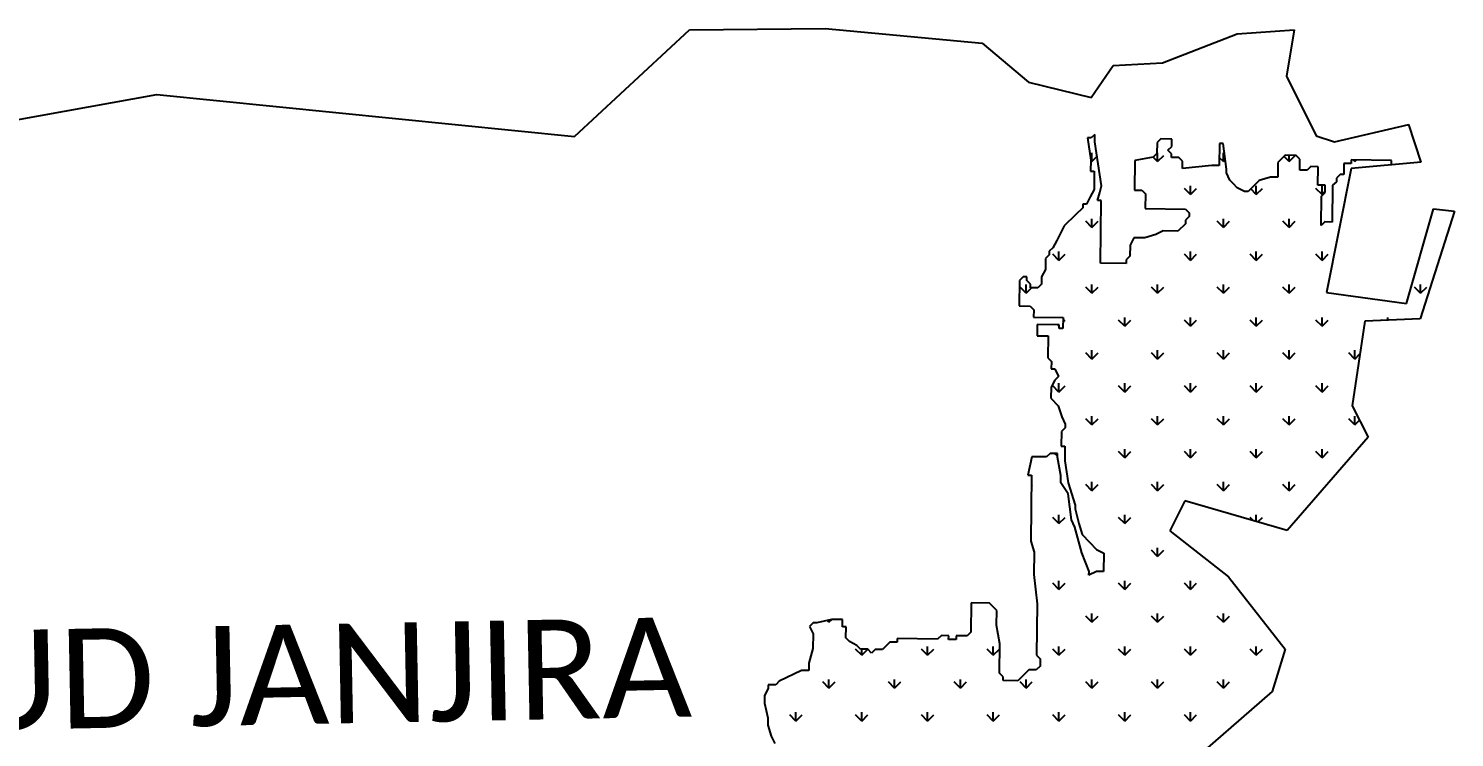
# Model space of a CAD drawing. Header units: metres. Extents: x 283713 to 288970, y 2026364 to 2039846.
# Drawn here: x 284554 to 286112, y 2027544 to 2028318 of the extents above; entities that cross this region are included whole.
import ezdxf

# ---------------------------------------------------------------- set-up
doc = ezdxf.new("R2010")
doc.units = ezdxf.units.M
for name, color, linetype in [('MANGROOVES', 112, 'Continuous'), ('village', 3, 'Continuous'), ('VILLAGE NAME', 250, 'Continuous')]:
    doc.layers.add(name, color=color, linetype=linetype)
doc.styles.get("Standard").update_dxf_attribs({"font": 'simplex.shx'})

msp = doc.modelspace()

# ---------------------------------------------------------------- linework, layer by layer
at = {"color": 3}
msp.add_line((286075.6, 2028172.4), (286062.3, 2028213.4), dxfattribs=at)
at = {"layer": 'MANGROOVES'}
for p, q in [((285715, 2028198.7), (285711, 2028198.7)), ((285711, 2028198.7), (285714.7, 2028174.6)), ((285719.1, 2028202.6), (285715, 2028198.7)), ((285719, 2028194.6), (285719.1, 2028202.6)), ((285726.3, 2028146.4), (285719, 2028194.6)), ((285787.1, 2028193.7), (285786.9, 2028181.7)), ((285791.2, 2028197.6), (285787.1, 2028193.7)), ((285803.2, 2028197.5), (285791.2, 2028197.6)), ((285803.1, 2028189.5), (285803.2, 2028197.5)), ((285855.2, 2028192.8), (285854.9, 2028168.7)), ((285859.2, 2028192.7), (285855.2, 2028192.8)), ((285862.9, 2028164.6), (285859.2, 2028192.7)), ((285782.9, 2028177.7), (285762.8, 2028174)), ((285786.9, 2028181.7), (285782.9, 2028177.7)), ((285799, 2028185.5), (285803.1, 2028189.5)), ((285803, 2028181.4), (285799, 2028185.5)), ((285802.9, 2028177.4), (285803, 2028181.4)), ((285810.9, 2028177.3), (285802.9, 2028177.4)), ((285814.9, 2028173.3), (285810.9, 2028177.3)), ((285927.2, 2028179.8), (285919.1, 2028171.9)), ((285939.2, 2028179.6), (285927.2, 2028179.8)), ((285943.2, 2028175.6), (285939.2, 2028179.6)), ((285714.7, 2028174.6), (285714.5, 2028162.6)), ((285714.5, 2028162.6), (285718.5, 2028162.5)), ((285718.5, 2028162.5), (285718.3, 2028142.5)), ((285762.8, 2028174), (285762.3, 2028141.9)), ((285814.8, 2028165.2), (285814.9, 2028173.3)), ((285846.9, 2028168.8), (285814.8, 2028165.2)), ((285854.9, 2028168.7), (285846.9, 2028168.8)), ((285862.8, 2028160.6), (285862.9, 2028164.6)), ((285919.1, 2028171.9), (285918.9, 2028155.8)), ((285943, 2028163.5), (285943.2, 2028175.6)), ((285951.1, 2028163.4), (285943, 2028163.5)), ((285955.1, 2028167.4), (285951.1, 2028163.4)), ((285963.1, 2028167.3), (285955.1, 2028167.4)), ((285962.9, 2028147.2), (285963.1, 2028167.3)), ((285991.3, 2028170.9), (285991.1, 2028158.9)), ((285999.3, 2028170.8), (285991.3, 2028170.9)), ((286043.4, 2028174.2), (285999.3, 2028174.8)), ((285999.3, 2028174.8), (285999.3, 2028170.8)), ((286043.3, 2028169.4), (286043.4, 2028174.2)), ((285724.4, 2028139.2), (285726.3, 2028146.4)), ((285866.7, 2028152.5), (285862.8, 2028160.6)), ((285870.7, 2028148.5), (285866.7, 2028152.5)), ((285874.6, 2028144.4), (285870.7, 2028148.5)), ((285894.7, 2028148.1), (285890.7, 2028144.2)), ((285898.8, 2028152.1), (285894.7, 2028148.1)), ((285910.9, 2028155.9), (285898.8, 2028152.1)), ((285918.9, 2028155.8), (285910.9, 2028155.9)), ((285970.9, 2028147.1), (285962.9, 2028147.2)), ((285970.8, 2028139.1), (285970.9, 2028147.1)), ((285978.9, 2028147), (285978.4, 2028106.9)), ((285983, 2028151), (285978.9, 2028147)), ((285987.1, 2028158.9), (285983, 2028155)), ((285983, 2028155), (285983, 2028151)), ((285991.1, 2028158.9), (285987.1, 2028158.9)), ((285714.1, 2028134.5), (285710, 2028126.5)), ((285718.3, 2028142.5), (285714.1, 2028134.5)), ((285722.1, 2028130.4), (285724.4, 2028139.2)), ((285726.1, 2028130.3), (285722.1, 2028130.4)), ((285725.2, 2028062.2), (285726.1, 2028130.3)), ((285762.3, 2028141.9), (285770.4, 2028141.8)), ((285770.4, 2028141.8), (285774.3, 2028137.7)), ((285774.3, 2028137.7), (285774.1, 2028121.7)), ((285882.6, 2028140.3), (285874.6, 2028144.4)), ((285886.6, 2028140.2), (285882.6, 2028140.3)), ((285890.7, 2028144.2), (285886.6, 2028140.2)), ((285966.3, 2028103.1), (285966.7, 2028135.1)), ((285966.7, 2028135.1), (285970.8, 2028139.1)), ((285697.8, 2028114.7), (285685.7, 2028102.8)), ((285706, 2028122.6), (285697.8, 2028114.7)), ((285710, 2028126.5), (285706, 2028126.6)), ((285706, 2028126.6), (285706, 2028122.6)), ((285774.1, 2028121.7), (285818.2, 2028121.1)), ((285818.2, 2028121.1), (285822.2, 2028117)), ((285822.2, 2028117), (285822.1, 2028113)), ((285685.7, 2028102.8), (285677.4, 2028086.9)), ((285818, 2028105.1), (285809.9, 2028097.1)), ((285822.1, 2028113), (285818, 2028109.1)), ((285818, 2028109.1), (285818, 2028105.1)), ((285970.4, 2028107), (285966.3, 2028103.1)), ((285978.4, 2028106.9), (285970.4, 2028107)), ((285677.4, 2028086.9), (285673.3, 2028078.9)), ((285761.7, 2028089.8), (285757.5, 2028081.8)), ((285773.7, 2028089.6), (285761.7, 2028089.8)), ((285785.8, 2028093.5), (285773.7, 2028089.6)), ((285793.8, 2028097.4), (285785.8, 2028093.5)), ((285809.9, 2028097.1), (285793.8, 2028097.4)), ((285669.2, 2028071), (285665.1, 2028067)), ((285673.3, 2028078.9), (285669.2, 2028075)), ((285669.2, 2028075), (285669.2, 2028071)), ((285757.4, 2028069.8), (285753.3, 2028065.8)), ((285757.5, 2028081.8), (285757.4, 2028069.8)), ((285665, 2028055), (285660.9, 2028047)), ((285665.1, 2028067), (285665, 2028055)), ((285753.3, 2028061.8), (285725.2, 2028062.2)), ((285753.3, 2028065.8), (285753.3, 2028061.8)), ((285636.8, 2028043.3), (285636.4, 2028015.3)), ((285640.8, 2028047.3), (285636.8, 2028043.3)), ((285644.8, 2028047.2), (285640.8, 2028047.3)), ((285644.8, 2028043.2), (285644.8, 2028047.2)), ((285648.7, 2028039.2), (285644.8, 2028043.2)), ((285648.7, 2028035.1), (285648.7, 2028039.2)), ((285660.7, 2028039), (285656.7, 2028035)), ((285660.9, 2028047), (285660.7, 2028039)), ((285656.7, 2028035), (285648.7, 2028035.1)), ((285636.4, 2028015.3), (285648.4, 2028015.1)), ((285648.4, 2028015.1), (285652.4, 2028011)), ((285652.4, 2028011), (285652.2, 2028003)), ((285652.2, 2028003), (285684.3, 2028002.6)), ((285656.1, 2027995), (285656, 2027982.9)), ((285680.2, 2027994.6), (285656.1, 2027995)), ((285680.1, 2027990.6), (285680.2, 2027994.6)), ((285684.2, 2027990.6), (285680.1, 2027990.6)), ((285684.3, 2028002.6), (285684.2, 2027990.6)), ((285656, 2027982.9), (285668, 2027982.8)), ((285668, 2027982.8), (285667.7, 2027958.7)), ((285667.7, 2027958.7), (285671.6, 2027954.6)), ((285671.6, 2027954.6), (285671.5, 2027946.6)), ((285671.5, 2027946.6), (285675.5, 2027946.6)), ((285675.5, 2027946.6), (285679.4, 2027938.5)), ((285675.4, 2027934.5), (285671.3, 2027926.6)), ((285679.4, 2027938.5), (285675.4, 2027934.5)), ((285671.3, 2027926.6), (285671.1, 2027914.6)), ((285671.1, 2027914.6), (285679, 2027906.4)), ((285679, 2027906.4), (285682.9, 2027894.4)), ((285686.7, 2027882.3), (285682.7, 2027878.3)), ((285682.9, 2027894.4), (285686.8, 2027886.3)), ((285686.8, 2027886.3), (285686.7, 2027882.3)), ((285682.7, 2027878.3), (285682.4, 2027862.3)), ((285650.2, 2027850.7), (285645.9, 2027830.7)), ((285666.2, 2027850.5), (285650.2, 2027850.7)), ((285670.3, 2027854.4), (285666.2, 2027850.5)), ((285678.3, 2027854.3), (285670.3, 2027854.4)), ((285678.3, 2027850.3), (285678.3, 2027854.3)), ((285682, 2027830.2), (285678.3, 2027850.3)), ((285682.4, 2027862.3), (285686.4, 2027862.2)), ((285686.4, 2027862.2), (285686.2, 2027846.2)), ((285686.2, 2027846.2), (285689.9, 2027822.1)), ((285645.9, 2027830.7), (285649.9, 2027830.6)), ((285649.9, 2027830.6), (285649, 2027758.5)), ((285681.9, 2027822.2), (285682, 2027830.2)), ((285689.8, 2027810.1), (285681.9, 2027822.2)), ((285689.9, 2027822.1), (285697.6, 2027797.9)), ((285693.4, 2027781.9), (285689.8, 2027810.1)), ((285697.6, 2027797.9), (285697.6, 2027793.9)), ((285697.6, 2027793.9), (285701.4, 2027777.8)), ((285697.3, 2027773.9), (285693.4, 2027781.9)), ((285704.9, 2027745.7), (285697.3, 2027773.9)), ((285701.4, 2027777.8), (285705.2, 2027765.7)), ((285649, 2027758.5), (285652.8, 2027746.4)), ((285705.2, 2027765.7), (285713.1, 2027757.6)), ((285713.1, 2027757.6), (285721, 2027749.5)), ((285652.8, 2027746.4), (285652.5, 2027722.3)), ((285712.7, 2027725.5), (285704.9, 2027745.7)), ((285721, 2027749.5), (285729, 2027745.4)), ((285729, 2027745.4), (285728.7, 2027725.3)), ((285712.6, 2027721.5), (285712.7, 2027725.5)), ((285720.7, 2027725.4), (285712.6, 2027721.5)), ((285728.7, 2027725.3), (285720.7, 2027725.4)), ((285652.5, 2027722.3), (285656.1, 2027690.2)), ((285583.9, 2027691.2), (285583.5, 2027659.1)), ((285604, 2027690.9), (285583.9, 2027691.2)), ((285607.9, 2027686.9), (285604, 2027690.9)), ((285611.9, 2027682.8), (285607.9, 2027686.9)), ((285611.7, 2027666.8), (285611.9, 2027682.8)), ((285656.1, 2027690.2), (285655.3, 2027634.1)), ((285411.3, 2027669.4), (285407.2, 2027665.5)), ((285407.2, 2027665.5), (285411.1, 2027657.4)), ((285415.3, 2027669.4), (285411.3, 2027669.4)), ((285431.3, 2027673.2), (285415.3, 2027669.4)), ((285443.4, 2027673), (285431.3, 2027673.2)), ((285443.3, 2027665), (285443.4, 2027673)), ((285447.3, 2027664.9), (285443.3, 2027665)), ((285447.1, 2027652.9), (285447.3, 2027664.9)), ((285615.4, 2027646.7), (285611.7, 2027666.8)), ((285411.1, 2027657.4), (285410.9, 2027641.4)), ((285451.1, 2027648.9), (285447.1, 2027652.9)), ((285459, 2027644.7), (285451.1, 2027648.9)), ((285495.2, 2027648.3), (285491.1, 2027644.3)), ((285503.2, 2027648.2), (285495.2, 2027648.3)), ((285547.3, 2027651.6), (285503.2, 2027652.2)), ((285503.2, 2027652.2), (285503.2, 2027648.2)), ((285551.4, 2027655.5), (285547.3, 2027651.6)), ((285559.4, 2027655.4), (285551.4, 2027655.5)), ((285559.3, 2027651.4), (285559.4, 2027655.4)), ((285567.4, 2027651.3), (285559.3, 2027651.4)), ((285579.4, 2027655.2), (285567.4, 2027655.3)), ((285567.4, 2027655.3), (285567.4, 2027651.3)), ((285583.5, 2027659.1), (285579.4, 2027655.2)), ((285410.9, 2027641.4), (285406.7, 2027625.4)), ((285463, 2027640.7), (285459, 2027644.7)), ((285471, 2027640.6), (285463, 2027640.7)), ((285475, 2027636.5), (285471, 2027640.6)), ((285479, 2027640.5), (285475, 2027636.5)), ((285487, 2027640.4), (285479, 2027640.5)), ((285491.1, 2027644.3), (285487, 2027640.4)), ((285615, 2027614.6), (285615.4, 2027646.7)), ((285655.3, 2027634.1), (285659.3, 2027630)), ((285398.5, 2027617.5), (285374.3, 2027605.8)), ((285406.5, 2027617.4), (285398.5, 2027617.5)), ((285406.7, 2027625.4), (285406.5, 2027617.4)), ((285647.1, 2027618.2), (285639, 2027610.3)), ((285655.1, 2027618.1), (285647.1, 2027618.2)), ((285659.2, 2027622), (285655.1, 2027618.1)), ((285659.3, 2027630), (285659.2, 2027622)), ((285370.3, 2027601.8), (285362.2, 2027601.9)), ((285362.2, 2027601.9), (285362.2, 2027597.9)), ((285374.3, 2027605.8), (285370.3, 2027601.8)), ((285618.9, 2027610.5), (285615, 2027614.6)), ((285618.9, 2027606.5), (285618.9, 2027610.5)), ((285634.9, 2027606.3), (285618.9, 2027606.5)), ((285639, 2027610.3), (285634.9, 2027606.3)), ((285358.1, 2027590), (285358, 2027581.9)), ((285362.2, 2027597.9), (285358.1, 2027590)), ((285358, 2027581.9), (285361.8, 2027565.8)), ((285361.8, 2027565.8), (285361.7, 2027557.8)), ((285361.7, 2027557.8), (285365.5, 2027545.7)), ((285365.5, 2027545.7), (285369.4, 2027537.7))]:
    msp.add_line(p, q, dxfattribs=at)
at = {"layer": 'MANGROOVES', "linetype": 'Continuous'}
for p, q in [((285715.8, 2028172.9), (285715.8, 2028182.4)), ((285715.8, 2028172.9), (285721.4, 2028178.5)), ((285787.7, 2028172.9), (285782.9, 2028177.7)), ((285787.7, 2028172.9), (285787.7, 2028182.4)), ((285787.7, 2028172.9), (285794.4, 2028179.6)), ((285859.5, 2028172.9), (285855, 2028177.4)), ((285859.5, 2028172.9), (285859.5, 2028182.4)), ((285931.4, 2028172.9), (285925.8, 2028178.4)), ((285931.4, 2028172.9), (285931.4, 2028179.7)), ((285931.4, 2028172.9), (285938.1, 2028179.6)), ((285715.8, 2028172.9), (285714.7, 2028174)), ((285859.5, 2028172.9), (285861.5, 2028174.9)), ((286003.2, 2028172.9), (286001.3, 2028174.8)), ((286003.2, 2028172.9), (286003.2, 2028174.8)), ((286003.2, 2028172.9), (286005, 2028174.7)), ((285823.6, 2028137), (285823.6, 2028146.5)), ((285895.4, 2028137), (285895.4, 2028146.5)), ((285967.3, 2028137), (285967.3, 2028146.5)), ((285823.6, 2028137), (285816.9, 2028143.7)), ((285823.6, 2028137), (285830.3, 2028143.7)), ((285895.4, 2028137), (285889.4, 2028143)), ((285895.4, 2028137), (285902.2, 2028143.7)), ((285967.3, 2028137), (285960.5, 2028143.7)), ((285967.3, 2028137), (285970.8, 2028140.5)), ((285715.8, 2028101), (285709.1, 2028107.8)), ((285715.8, 2028101), (285715.8, 2028110.6)), ((285715.8, 2028101), (285722.6, 2028107.8)), ((285859.5, 2028101), (285852.8, 2028107.8)), ((285859.5, 2028101), (285859.5, 2028110.6)), ((285859.5, 2028101), (285866.2, 2028107.8)), ((285931.4, 2028101), (285924.6, 2028107.8)), ((285931.4, 2028101), (285931.4, 2028110.6)), ((285931.4, 2028101), (285938.1, 2028107.8)), ((285679.9, 2028065.1), (285673.2, 2028071.9)), ((285679.9, 2028065.1), (285679.9, 2028074.6)), ((285679.9, 2028065.1), (285686.6, 2028071.9)), ((285757.4, 2028070.8), (285758.5, 2028071.9)), ((285823.6, 2028065.1), (285816.9, 2028071.9)), ((285823.6, 2028065.1), (285823.6, 2028074.6)), ((285823.6, 2028065.1), (285830.3, 2028071.9)), ((285895.4, 2028065.1), (285888.7, 2028071.9)), ((285895.4, 2028065.1), (285895.4, 2028074.6)), ((285895.4, 2028065.1), (285902.2, 2028071.9)), ((285967.3, 2028065.1), (285960.5, 2028071.9)), ((285967.3, 2028065.1), (285967.3, 2028074.6)), ((285967.3, 2028065.1), (285974, 2028071.9)), ((285644, 2028029.2), (285644, 2028038.7)), ((285715.8, 2028029.2), (285715.8, 2028038.7)), ((285787.7, 2028029.2), (285787.7, 2028038.7)), ((285859.5, 2028029.2), (285859.5, 2028038.7)), ((285931.4, 2028029.2), (285931.4, 2028038.7)), ((286075, 2028029.2), (286075, 2028038.7)), ((285644, 2028029.2), (285637.3, 2028035.9)), ((285644, 2028029.2), (285649.9, 2028035.1)), ((285715.8, 2028029.2), (285709.1, 2028035.9)), ((285715.8, 2028029.2), (285722.6, 2028035.9)), ((285787.7, 2028029.2), (285780.9, 2028035.9)), ((285787.7, 2028029.2), (285794.4, 2028035.9)), ((285859.5, 2028029.2), (285852.8, 2028035.9)), ((285859.5, 2028029.2), (285866.2, 2028035.9)), ((285931.4, 2028029.2), (285924.6, 2028035.9)), ((285931.4, 2028029.2), (285938.1, 2028035.9)), ((286075, 2028029.2), (286068.3, 2028035.9)), ((286075, 2028029.2), (286081.8, 2028035.9)), ((285679.9, 2027993.3), (285678.5, 2027994.7)), ((285679.9, 2028002.7), (285679.9, 2028002.8)), ((285679.9, 2027993.3), (285679.9, 2027994.6)), ((285679.9, 2027993.3), (285680.2, 2027993.6)), ((285684.2, 2027997.6), (285686.6, 2028000)), ((285751.7, 2027993.3), (285745, 2028000)), ((285751.7, 2027993.3), (285751.7, 2028002.8)), ((285751.7, 2027993.3), (285758.5, 2028000)), ((285823.6, 2027993.3), (285816.9, 2028000)), ((285823.6, 2027993.3), (285823.6, 2028002.8)), ((285823.6, 2027993.3), (285830.3, 2028000)), ((285895.4, 2027993.3), (285888.7, 2028000)), ((285895.4, 2027993.3), (285895.4, 2028002.8)), ((285895.4, 2027993.3), (285902.2, 2028000)), ((285967.3, 2027993.3), (285960.5, 2028000)), ((285967.3, 2027993.3), (285967.3, 2028002.8)), ((285967.3, 2027993.3), (285974, 2028000)), ((286032.9, 2027999.5), (286032.4, 2028000)), ((286039.1, 2027999.7), (286039.1, 2028002.8)), ((286045.8, 2028000), (286045.9, 2028000)), ((285715.8, 2027957.4), (285709.1, 2027964.1)), ((285715.8, 2027957.4), (285715.8, 2027966.9)), ((285715.8, 2027957.4), (285722.6, 2027964.1)), ((285787.7, 2027957.4), (285780.9, 2027964.1)), ((285787.7, 2027957.4), (285787.7, 2027966.9)), ((285787.7, 2027957.4), (285794.4, 2027964.1)), ((285859.5, 2027957.4), (285852.8, 2027964.1)), ((285859.5, 2027957.4), (285859.5, 2027966.9)), ((285859.5, 2027957.4), (285866.2, 2027964.1)), ((285931.4, 2027957.4), (285924.6, 2027964.1)), ((285931.4, 2027957.4), (285931.4, 2027966.9)), ((285931.4, 2027957.4), (285938.1, 2027964.1)), ((286003.2, 2027957.4), (285996.5, 2027964.1)), ((286003.2, 2027957.4), (286003.2, 2027966.9)), ((286003.2, 2027957.4), (286008.8, 2027962.9)), ((285679.9, 2027921.4), (285673.2, 2027928.2)), ((285679.9, 2027921.4), (285679.9, 2027931)), ((285679.9, 2027921.4), (285686.6, 2027928.2)), ((285751.7, 2027921.4), (285745, 2027928.2)), ((285751.7, 2027921.4), (285751.7, 2027931)), ((285751.7, 2027921.4), (285758.5, 2027928.2)), ((285823.6, 2027921.4), (285816.9, 2027928.2)), ((285823.6, 2027921.4), (285823.6, 2027931)), ((285823.6, 2027921.4), (285830.3, 2027928.2)), ((285895.4, 2027921.4), (285888.7, 2027928.2)), ((285895.4, 2027921.4), (285895.4, 2027931)), ((285895.4, 2027921.4), (285902.2, 2027928.2)), ((285967.3, 2027921.4), (285960.5, 2027928.2)), ((285967.3, 2027921.4), (285967.3, 2027931)), ((285967.3, 2027921.4), (285974, 2027928.2)), ((285715.8, 2027885.5), (285709.1, 2027892.3)), ((285715.8, 2027885.5), (285715.8, 2027895)), ((285715.8, 2027885.5), (285722.6, 2027892.3)), ((285787.7, 2027885.5), (285780.9, 2027892.3)), ((285787.7, 2027885.5), (285787.7, 2027895)), ((285787.7, 2027885.5), (285794.4, 2027892.3)), ((285859.5, 2027885.5), (285852.8, 2027892.3)), ((285859.5, 2027885.5), (285859.5, 2027895)), ((285859.5, 2027885.5), (285866.2, 2027892.3)), ((285931.4, 2027885.5), (285924.6, 2027892.3)), ((285931.4, 2027885.5), (285931.4, 2027895)), ((285931.4, 2027885.5), (285938.1, 2027892.3)), ((286003.2, 2027885.5), (285996.5, 2027892.3)), ((286003.2, 2027885.5), (286003.2, 2027895)), ((286003.2, 2027885.5), (286008.3, 2027890.6)), ((285678.3, 2027851.2), (285675.1, 2027854.4)), ((285686.4, 2027856.1), (285686.6, 2027856.3)), ((285751.7, 2027849.6), (285745, 2027856.3)), ((285751.7, 2027849.6), (285751.7, 2027859.1)), ((285751.7, 2027849.6), (285758.5, 2027856.3)), ((285823.6, 2027849.6), (285816.9, 2027856.3)), ((285823.6, 2027849.6), (285823.6, 2027859.1)), ((285823.6, 2027849.6), (285830.3, 2027856.3)), ((285895.4, 2027849.6), (285888.7, 2027856.3)), ((285895.4, 2027849.6), (285895.4, 2027859.1)), ((285895.4, 2027849.6), (285902.2, 2027856.3)), ((285967.3, 2027849.6), (285960.5, 2027856.3)), ((285967.3, 2027849.6), (285967.3, 2027859.1)), ((285967.3, 2027849.6), (285974, 2027856.3)), ((285649.8, 2027819.5), (285650.7, 2027820.4)), ((285715.8, 2027813.7), (285709.1, 2027820.4)), ((285715.8, 2027813.7), (285715.8, 2027823.2)), ((285715.8, 2027813.7), (285722.6, 2027820.4)), ((285787.7, 2027813.7), (285780.9, 2027820.4)), ((285787.7, 2027813.7), (285787.7, 2027823.2)), ((285787.7, 2027813.7), (285794.4, 2027820.4)), ((285859.5, 2027813.7), (285852.8, 2027820.4)), ((285859.5, 2027813.7), (285859.5, 2027823.2)), ((285859.5, 2027813.7), (285866.2, 2027820.4)), ((285931.4, 2027813.7), (285924.6, 2027820.4)), ((285931.4, 2027813.7), (285931.4, 2027823.2)), ((285931.4, 2027813.7), (285938.1, 2027820.4)), ((285679.9, 2027777.8), (285679.9, 2027787.3)), ((285751.7, 2027777.8), (285751.7, 2027787.3)), ((285895.4, 2027780.2), (285895.4, 2027787.3)), ((285679.9, 2027777.8), (285673.2, 2027784.5)), ((285679.9, 2027777.8), (285686.6, 2027784.5)), ((285751.7, 2027777.8), (285745, 2027784.5)), ((285751.7, 2027777.8), (285758.5, 2027784.5)), ((285892, 2027781.1), (285888.7, 2027784.5)), ((285897.3, 2027779.6), (285902.2, 2027784.5)), ((285787.7, 2027741.8), (285780.9, 2027748.6)), ((285787.7, 2027741.8), (285787.7, 2027751.4)), ((285787.7, 2027741.8), (285794.4, 2027748.6)), ((285679.9, 2027705.9), (285673.2, 2027712.6)), ((285679.9, 2027705.9), (285679.9, 2027715.4)), ((285679.9, 2027705.9), (285686.6, 2027712.6)), ((285751.7, 2027705.9), (285745, 2027712.6)), ((285751.7, 2027705.9), (285751.7, 2027715.4)), ((285751.7, 2027705.9), (285758.5, 2027712.6)), ((285823.6, 2027705.9), (285816.9, 2027712.6)), ((285823.6, 2027705.9), (285823.6, 2027715.4)), ((285823.6, 2027705.9), (285830.3, 2027712.6)), ((285715.8, 2027670), (285715.8, 2027679.5)), ((285787.7, 2027670), (285787.7, 2027679.5)), ((285859.5, 2027670), (285859.5, 2027679.5)), ((285428.5, 2027670), (285426.4, 2027672)), ((285428.5, 2027670), (285431.6, 2027673.2)), ((285428.5, 2027670), (285428.5, 2027672.5)), ((285715.8, 2027670), (285709.1, 2027676.7)), ((285715.8, 2027670), (285722.6, 2027676.7)), ((285787.7, 2027670), (285780.9, 2027676.7)), ((285787.7, 2027670), (285794.4, 2027676.7)), ((285859.5, 2027670), (285852.8, 2027676.7)), ((285859.5, 2027670), (285866.2, 2027676.7)), ((285464.4, 2027634.1), (285457.6, 2027640.8)), ((285464.4, 2027634.1), (285464.4, 2027640.7)), ((285464.4, 2027634.1), (285470.9, 2027640.6)), ((285536.2, 2027634.1), (285529.5, 2027640.8)), ((285536.2, 2027634.1), (285536.2, 2027643.6)), ((285536.2, 2027634.1), (285543, 2027640.8)), ((285608.1, 2027634.1), (285601.3, 2027640.8)), ((285608.1, 2027634.1), (285608.1, 2027643.6)), ((285608.1, 2027634.1), (285614.8, 2027640.8)), ((285679.9, 2027634.1), (285673.2, 2027640.8)), ((285679.9, 2027634.1), (285679.9, 2027643.6)), ((285679.9, 2027634.1), (285686.6, 2027640.8)), ((285751.7, 2027634.1), (285745, 2027640.8)), ((285751.7, 2027634.1), (285751.7, 2027643.6)), ((285751.7, 2027634.1), (285758.5, 2027640.8)), ((285823.6, 2027634.1), (285816.9, 2027640.8)), ((285823.6, 2027634.1), (285823.6, 2027643.6)), ((285823.6, 2027634.1), (285830.3, 2027640.8)), ((285895.4, 2027634.1), (285888.7, 2027640.8)), ((285895.4, 2027634.1), (285895.4, 2027643.6)), ((285895.4, 2027634.1), (285902.2, 2027640.8)), ((285428.5, 2027598.1), (285421.7, 2027604.9)), ((285428.5, 2027598.1), (285428.5, 2027607.7)), ((285428.5, 2027598.1), (285435.2, 2027604.9)), ((285500.3, 2027598.1), (285493.6, 2027604.9)), ((285500.3, 2027598.1), (285500.3, 2027607.7)), ((285500.3, 2027598.1), (285507, 2027604.9)), ((285572.1, 2027598.1), (285565.4, 2027604.9)), ((285572.1, 2027598.1), (285572.1, 2027607.7)), ((285572.1, 2027598.1), (285578.9, 2027604.9)), ((285644, 2027598.1), (285637.3, 2027604.9)), ((285644, 2027598.1), (285644, 2027607.7)), ((285644, 2027598.1), (285650.7, 2027604.9)), ((285715.8, 2027598.1), (285709.1, 2027604.9)), ((285715.8, 2027598.1), (285715.8, 2027607.7)), ((285715.8, 2027598.1), (285722.6, 2027604.9)), ((285787.7, 2027598.1), (285780.9, 2027604.9)), ((285787.7, 2027598.1), (285787.7, 2027607.7)), ((285787.7, 2027598.1), (285794.4, 2027604.9)), ((285859.5, 2027598.1), (285852.8, 2027604.9)), ((285859.5, 2027598.1), (285859.5, 2027607.7)), ((285859.5, 2027598.1), (285866.2, 2027604.9)), ((285392.5, 2027562.2), (285385.8, 2027569)), ((285392.5, 2027562.2), (285392.5, 2027571.8)), ((285392.5, 2027562.2), (285399.3, 2027569)), ((285464.4, 2027562.2), (285457.6, 2027569)), ((285464.4, 2027562.2), (285464.4, 2027571.8)), ((285464.4, 2027562.2), (285471.1, 2027569)), ((285536.2, 2027562.2), (285529.5, 2027569)), ((285536.2, 2027562.2), (285536.2, 2027571.8)), ((285536.2, 2027562.2), (285543, 2027569)), ((285608.1, 2027562.2), (285601.3, 2027569)), ((285608.1, 2027562.2), (285608.1, 2027571.8)), ((285608.1, 2027562.2), (285614.8, 2027569)), ((285679.9, 2027562.2), (285673.2, 2027569)), ((285679.9, 2027562.2), (285679.9, 2027571.8)), ((285679.9, 2027562.2), (285686.6, 2027569)), ((285751.7, 2027562.2), (285745, 2027569)), ((285751.7, 2027562.2), (285751.7, 2027571.8)), ((285751.7, 2027562.2), (285758.5, 2027569)), ((285823.6, 2027562.2), (285816.9, 2027569)), ((285823.6, 2027562.2), (285823.6, 2027571.8)), ((285823.6, 2027562.2), (285830.3, 2027569))]:
    msp.add_line(p, q, dxfattribs=at)
at = {"layer": 'village', "color": 3}
for p, q in [((285150.6, 2028200.4), (285276, 2028316.9)), ((285276, 2028316.9), (285424.5, 2028318.1)), ((285424.5, 2028318.1), (285596, 2028302)), ((285596, 2028302), (285646.5, 2028259.6)), ((285793, 2028280.6), (285874.7, 2028312.2)), ((285874.7, 2028312.2), (285936.7, 2028316.8)), ((285936.7, 2028316.8), (285928.4, 2028266.3)), ((285715, 2028242.8), (285739, 2028277.7)), ((285739, 2028277.7), (285793, 2028280.6)), ((285646.5, 2028259.6), (285715, 2028242.8)), ((285928.4, 2028266.3), (285961, 2028201.2)), ((284117.5, 2028142.2), (284693.9, 2028246)), ((284693.9, 2028246), (285150.6, 2028200.4)), ((285981.1, 2028194.6), (286062.3, 2028213.4)), ((285961, 2028201.2), (285981.1, 2028194.6)), ((285999.1, 2028165.3), (285972.3, 2028030)), ((286075.6, 2028172.4), (285999.1, 2028165.3)), ((286059.8, 2028018.1), (286089, 2028121.5)), ((286112.1, 2028118.9), (286074.7, 2028001.1)), ((286089, 2028121.5), (286112.1, 2028118.9)), ((285972.3, 2028030), (286059.8, 2028018.1)), ((286014.1, 2027998.7), (286000.3, 2027906.3)), ((286074.7, 2028001.1), (286014.1, 2027998.7)), ((286000.3, 2027906.3), (286017.7, 2027872.2)), ((286017.7, 2027872.2), (285929.4, 2027770.4)), ((285817.3, 2027802.6), (285801.1, 2027769.8)), ((285929.4, 2027770.4), (285817.3, 2027802.6)), ((285801.1, 2027769.8), (285865.2, 2027719.7)), ((285865.2, 2027719.7), (285927.2, 2027640.7)), ((285927.2, 2027640.7), (285912.8, 2027594.6)), ((285912.8, 2027594.6), (285801.7, 2027498))]:
    msp.add_line(p, q, dxfattribs=at)

# ---------------------------------------------------------------- texts
at = {"layer": 'VILLAGE NAME', "insert": (284131.9, 2027653.8), "char_height": 108.748, "attachment_point": 1, "rotation": 1.1028}
msp.add_mtext_dynamic_manual_height_columns('{\\fCalibri|b0|i0|c0|p34;MURUD JANJIRA (MCI)}', width=1174.7, gutter_width=543.7, heights=[0], dxfattribs=at)

doc.saveas('drawing.dxf')
